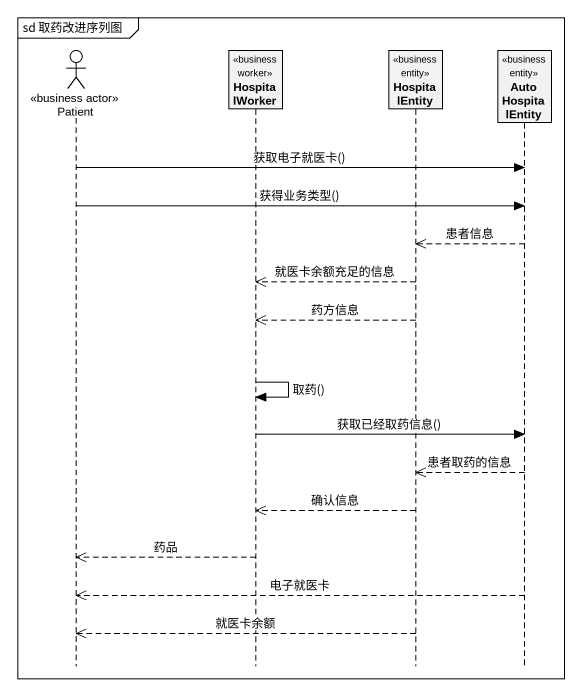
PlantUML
@startuml
mainframe sd 取药改进序列图
hide footbox
actor Patient <<business actor>>
participant HospitalWorker <<business worker>>
participant HospitalEntity <<business entity>>
participant AutoHospitalEntity <<business entity>>

Patient -> AutoHospitalEntity : 获取电子就医卡()
Patient -> AutoHospitalEntity : 获得业务类型()
AutoHospitalEntity -->> HospitalEntity : 患者信息
HospitalEntity -->> HospitalWorker : 就医卡余额充足的信息
HospitalEntity -->> HospitalWorker : 药方信息
HospitalWorker -> HospitalWorker : 取药()
HospitalWorker -> AutoHospitalEntity : 获取已经取药信息()
AutoHospitalEntity -->> HospitalEntity : 患者取药的信息
HospitalEntity -->> HospitalWorker : 确认信息
HospitalWorker -->> Patient : 药品
AutoHospitalEntity -->> Patient : 电子就医卡
HospitalEntity -->> Patient : 就医卡余额
@enduml
